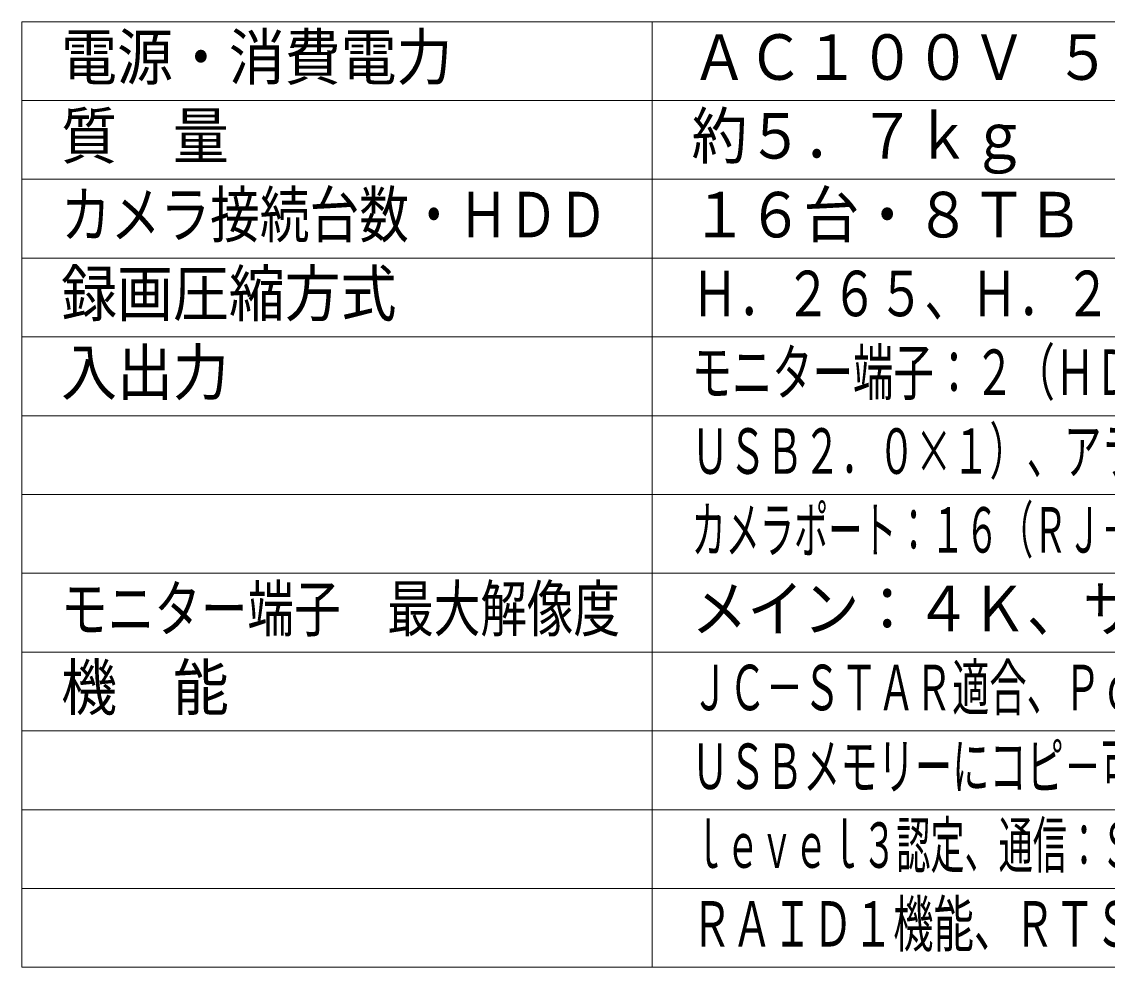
# Model space of a CAD drawing. Units: millimetres on the paper. Extents: x -62 to 64, y -59 to 59.
# Drawn here: x -62.5 to 6.4, y -54.5 to 5.5 of the extents above; entities that cross this region are included whole.
import ezdxf
from ezdxf.enums import TextEntityAlignment as Align

# ---------------------------------------------------------------- set-up
doc = ezdxf.new("R2010")
doc.units = ezdxf.units.MM
doc.layers.add('0-0_MOJI1', color=7, linetype='Continuous', lineweight=9)
doc.layers.add('0-1_WAKU', color=4, linetype='Continuous', lineweight=9)
doc.styles.add('ＭＳ ゴシック', font='')
doc.styles.get('ＭＳ ゴシック').set_extended_font_data('MS Gothic')

msp = doc.modelspace()

# ---------------------------------------------------------------- linework, layer by layer
at = {"layer": '0-1_WAKU', "color": 3}
for p, q in [((-62.5, -54.5), (-62.5, 5.5)), ((-62.5, 5.5), (62.5, 5.5)), ((-22.5, -54.5), (-22.5, 5.5)), ((-62.5, -54.5), (62.5, -54.5))]:
    msp.add_line(p, q, dxfattribs=at)
at = {"layer": '0-1_WAKU'}
for p, q in [((-62.5, 0.5), (62.5, 0.5)), ((-62.5, -4.5), (62.5, -4.5)), ((-62.5, -9.5), (62.5, -9.5)), ((-62.5, -14.5), (62.5, -14.5)), ((-62.5, -19.5), (62.5, -19.5)), ((62.5, -24.5), (-62.5, -24.5)), ((62.5, -29.5), (-62.5, -29.5)), ((62.5, -34.5), (-62.5, -34.5)), ((-62.5, -39.5), (62.5, -39.5)), ((-62.5, -44.5), (62.5, -44.5)), ((-62.5, -49.5), (62.5, -49.5))]:
    msp.add_line(p, q, dxfattribs=at)

# ---------------------------------------------------------------- texts
at = {"layer": '0-0_MOJI1', "style": 'ＭＳ ゴシック'}
for s, height, width, p in [('電源・消費電力', 2.889, 0.9, (-60, 0.945)), ('ＡＣ１００Ｖ ５０／６０Ｈｚ・３４０Ｗ', 2.889, 0.9, (-20, 0.945)), ('質\u3000量', 2.889, 0.9, (-60, -4.055)), ('約５．７ｋｇ', 2.889, 0.9, (-20, -4.055)), ('１６台・８ＴＢ（４ＴＢ×２）', 2.889, 0.9, (-20, -9.055)), ('カメラ接続台数・ＨＤＤ', 2.889, 0.8, (-60, -9.055)), ('録画圧縮方式', 2.889, 0.9, (-60, -14.055)), ('Ｈ．２６５、Ｈ．２６４、ＪＰＥＧ', 2.889, 0.75, (-20, -14.055)), ('入出力', 2.889, 0.9, (-60, -19.055)), ('モニター端子：２（ＨＤＭＩ）、ＵＳＢポート：２（ＵＳＢ３．０×１，', 2.889, 0.65, (-20, -19.055)), ('ＵＳＢ２．０×１）、アラーム／コントロール端子：１（端子台プラグ）、', 2.889, 0.6, (-20, -24.055)), ('カメラポート：１６（ＲＪ－４５、ＰｏＥ＋対応）、ＰＣポート：１（ＲＪ－４５）', 2.889, 0.55, (-20, -29.055)), ('モニター端子\u3000最大解像度', 2.889, 0.75, (-60, -34.055)), ('メイン：４Ｋ、サブ：ＦＨＤ', 2.889, 0.9, (-20, -34.055)), ('機\u3000能', 2.889, 0.9, (-60, -39.055)), ('ＪＣ－ＳＴＡＲ適合、ＰｏＥ給電機能、簡単操作・簡単設定、外付ＨＤＤ・', 2.886, 0.6, (-20, -39.055)), ('ＵＳＢメモリーにコピ－可能、セキュリティ性（ハード：ＦＩＰＳ１４０－２', 2.886, 0.6, (-20, -44.055)), ('ｌｅｖｅｌ３認定、通信：ＳＳＬ対応）、ＭＰ４ダウンロード、高精細映像監視、', 2.886, 0.55, (-20, -49.055)), ('ＲＡＩＤ１機能、ＲＴＳＰ接続機能、かな漢字変換機能、マウス１個付属', 2.886, 0.65, (-20, -54.055))]:
    msp.add_text(s, height=height, dxfattribs=dict(at, width=width)).set_placement(p, align=Align.BOTTOM_LEFT)

doc.saveas('drawing.dxf')
